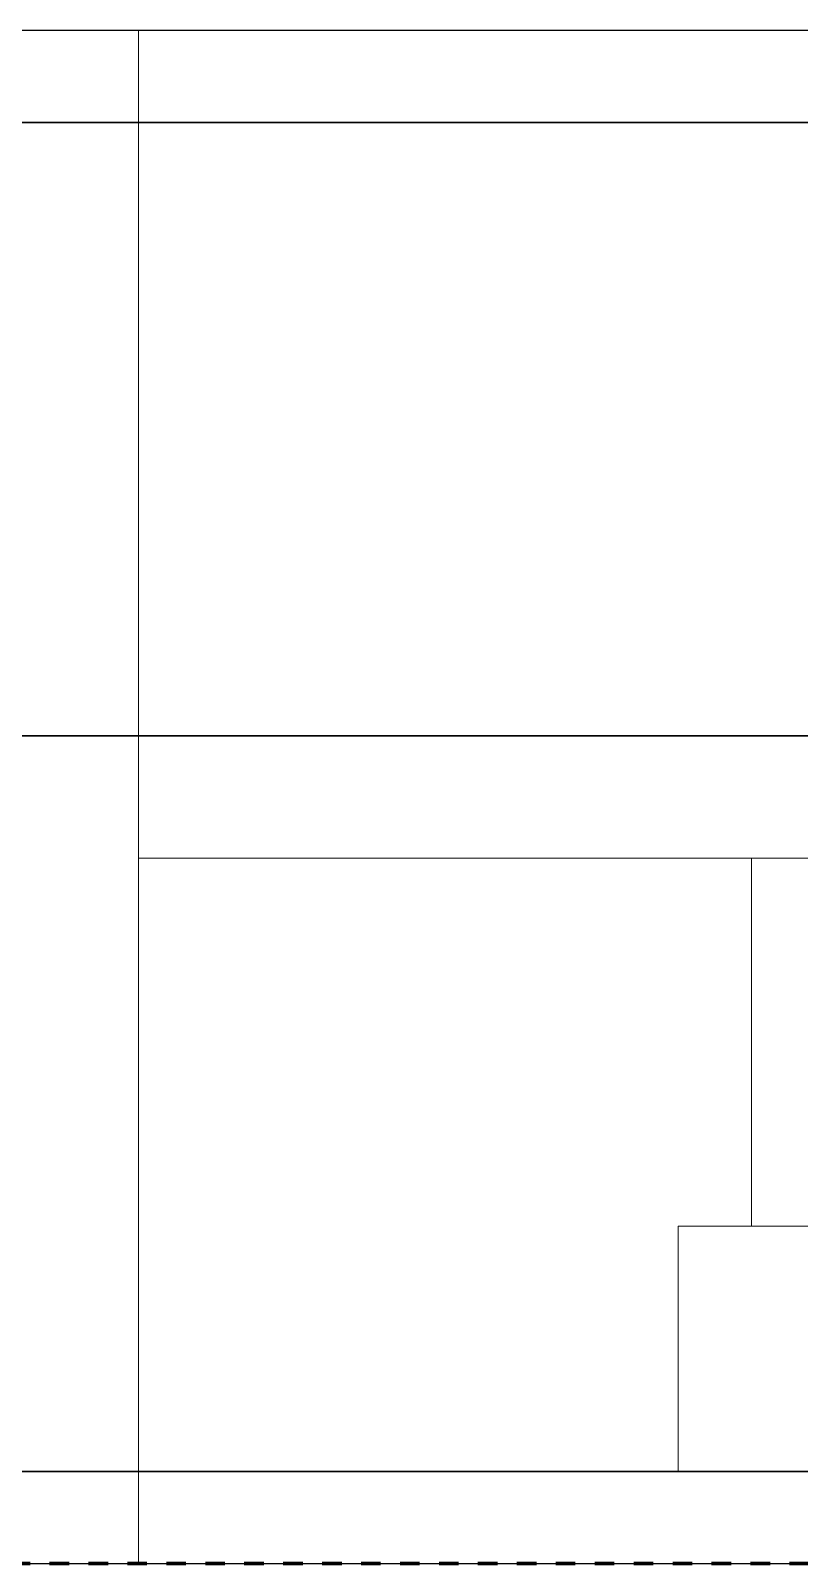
# Model space of a CAD drawing. Header units: millimetres. Extents: x -5300 to 98858, y -5196 to 93886.
# Drawn here: x 6332.4 to 6457.8, y 88375 to 88625 of the extents above; entities that cross this region are included whole.
import ezdxf

# ---------------------------------------------------------------- set-up
doc = ezdxf.new("R2010")
doc.units = ezdxf.units.MM
doc.linetypes.add('Штрих', pattern=[6.35, 3.175, -3.175])
doc.linetypes.add('Штрих_2_', pattern=[6.35, 3.175, -3.175])
for name, color, linetype, lineweight, true_color in [('_Разделитель помещений_', 4, 'Штрих', 70, 0x00ffff), ('Двери', 7, 'Continuous', 18, 0x7f7f7f), ('Обобщенные модели', 7, 'Continuous', 18, 0x7f7f7f), ('Стены', 7, 'Continuous', 18, 0x7f7f7f), ('Стены разрез', 7, 'Continuous', 50, 0x7f7f7f)]:
    doc.layers.add(name, color=color, linetype=linetype, lineweight=lineweight, true_color=true_color)

# ---------------------------------------------------------------- blocks, each defined once
blk = doc.blocks.new('СТВ_Перегородка_Кирпич 208370 - СТВ_Перегородка_Кирпич 2-248295-Подвал')
at = {"layer": 'Стены', "color": 254, "true_color": 0xd4d4d4}
blk.add_line((0, 88510), (12700, 88510), dxfattribs=at)
blk = doc.blocks.new('СТВ_Перегородка_Кирпич 208370 - СТВ_Перегородка_Кирпич 208370-248292-Подвал')
at = {"layer": 'Стены', "color": 254, "true_color": 0xd4d4d4}
for p, q in [((6350, 88625), (6350, 88625)), ((6350, 88625), (6970, 88625)), ((6350, 88610), (6350, 88625)), ((6350, 88610), (6350, 88610)), ((6350, 88610), (6970, 88610)), ((6350, 88510), (6350, 88610)), ((6970, 88610), (6350, 88610)), ((6350, 88610), (6350, 88610)), ((6350, 88510), (6350, 88510)), ((6350, 88510), (6970, 88510)), ((6350, 88390), (6350, 88510)), ((6970, 88510), (6350, 88510)), ((6350, 88510), (6350, 88510)), ((6350, 88390), (6350, 88390)), ((6350, 88390), (6970, 88390)), ((6350, 88375), (6350, 88390)), ((6970, 88390), (6350, 88390)), ((6350, 88390), (6350, 88390)), ((6970, 88375), (6350, 88375)), ((6350, 88375), (6350, 88375))]:
    blk.add_line(p, q, dxfattribs=at)
at = {"layer": 'Стены разрез', "color": 254, "lineweight": 25, "true_color": 0xd4d4d4}
for p, q in [((12580, 88625), (170, 88625)), ((12600, 88610), (150, 88610)), ((170, 88610), (12580, 88610)), ((12600, 88510), (150, 88510)), ((150, 88510), (12600, 88510)), ((150, 88390), (12600, 88390)), ((7230, 88390), (5340, 88390)), ((5340, 88375), (7230, 88375))]:
    blk.add_line(p, q, dxfattribs=at)
blk.add_blockref('СТВ_Перегородка_Кирпич 208370 - СТВ_Перегородка_Кирпич 2-248295-Подвал', (0, 0))
blk = doc.blocks.new('Дн-12 208426 - Дн-12-248355-Подвал')
at = {"layer": 'Двери', "color": 254, "true_color": 0xd4d4d4}
for p, q in [((6350, 88390), (6350, 88490)), ((6350, 88490), (6450, 88490)), ((6450, 88490), (6350, 88490)), ((6350, 88490), (6350, 88490)), ((6350, 88490), (6450, 88490)), ((6450, 88490), (6350, 88490)), ((6350, 88490), (6350, 88390)), ((6350, 88390), (6350, 88490)), ((6350, 88490), (6350, 88490)), ((6350, 88490), (6350, 88390)), ((6970, 88490), (6350, 88490)), ((6350, 88490), (6350, 88390)), ((6350, 88390), (6350, 88490)), ((6350, 88490), (6350, 88490)), ((6350, 88490), (6350, 88390)), ((6350, 88390), (6350, 88490)), ((6350, 88490), (6450, 88490)), ((6450, 88490), (6350, 88490)), ((6350, 88490), (6350, 88490)), ((6350, 88490), (6970, 88490)), ((6450, 88430), (6450, 88490)), ((6450, 88490), (6450, 88490)), ((6450, 88490), (6450, 88430)), ((6450, 88490), (6450, 88430)), ((6450, 88490), (6450, 88490)), ((6450, 88430), (6450, 88490)), ((6450, 88490), (6450, 88430)), ((6450, 88430), (6450, 88490)), ((6450, 88490), (6870, 88490)), ((6870, 88490), (6450, 88490)), ((6438, 88430), (6438, 88390)), ((6450, 88430), (6438, 88430)), ((6438, 88430), (6450, 88430)), ((6438, 88390), (6438, 88430)), ((6438, 88430), (6438, 88430)), ((6438, 88430), (6450, 88430)), ((6450, 88430), (6438, 88430)), ((6438, 88390), (6438, 88430)), ((6438, 88430), (6438, 88430)), ((6438, 88430), (6438, 88390)), ((6438, 88390), (6438, 88430)), ((6438, 88430), (6882, 88430)), ((6438, 88430), (6438, 88390)), ((6450, 88430), (6438, 88430)), ((6438, 88390), (6438, 88430)), ((6438, 88430), (6438, 88430)), ((6438, 88430), (6438, 88390)), ((6882, 88430), (6438, 88430)), ((6438, 88430), (6438, 88430)), ((6438, 88430), (6450, 88430)), ((6438, 88390), (6438, 88430)), ((6438, 88430), (6882, 88430)), ((6438, 88390), (6438, 88430)), ((6438, 88430), (6438, 88430)), ((6438, 88430), (6438, 88390)), ((6882, 88430), (6438, 88430)), ((6438, 88430), (6438, 88430)), ((6438, 88430), (6882, 88430)), ((6882, 88430), (6438, 88430)), ((6438, 88430), (6438, 88390)), ((6450, 88430), (6450, 88430)), ((6450, 88430), (6450, 88430)), ((6450, 88430), (6870, 88430)), ((6870, 88430), (6450, 88430)), ((6438, 88390), (6350, 88390)), ((6350, 88390), (6438, 88390)), ((6438, 88390), (6350, 88390)), ((6350, 88390), (6350, 88390)), ((6350, 88390), (6438, 88390)), ((6350, 88390), (6350, 88390)), ((6438, 88390), (6350, 88390)), ((6350, 88390), (6350, 88390)), ((6350, 88390), (6970, 88390)), ((6350, 88390), (6970, 88390)), ((6350, 88390), (6350, 88390)), ((6438, 88390), (6350, 88390)), ((6438, 88390), (6438, 88390)), ((6438, 88390), (6438, 88390)), ((6438, 88390), (6438, 88390)), ((6882, 88390), (6438, 88390)), ((6882, 88390), (6438, 88390)), ((6438, 88390), (6438, 88390)), ((6882, 88390), (6438, 88390)), ((6882, 88390), (6438, 88390)), ((6438, 88390), (6438, 88390)), ((6438, 88390), (6882, 88390)), ((6438, 88390), (6438, 88390)), ((6438, 88390), (6882, 88390))]:
    blk.add_line(p, q, dxfattribs=at)
blk = doc.blocks.new('Дн-12 208426 - Дн-12 208426-248359-Подвал')
blk.add_blockref('Дн-12 208426 - Дн-12-248355-Подвал', (0, 0))
blk = doc.blocks.new('ПОТ-4_4_2 - ПОТ-4_4_2-250020-Подвал')
at = {"layer": 'Обобщенные модели', "color": 254, "true_color": 0xd4d4d4}
for p, q in [((150, 88610), (12600, 88610)), ((12600, 88610), (150, 88610))]:
    blk.add_line(p, q, dxfattribs=at)

msp = doc.modelspace()

# ---------------------------------------------------------------- linework, layer by layer
at = {"layer": '_Разделитель помещений_', "color": 131, "linetype": 'Штрих_2_', "true_color": 0xaaffff}
msp.add_line((7215, 88375), (5355, 88375), dxfattribs=at)

# ---------------------------------------------------------------- block references
at = {"layer": 'Двери', "color": 254, "true_color": 0xd4d4d4}
msp.add_blockref('Дн-12 208426 - Дн-12 208426-248359-Подвал', (0, 0), dxfattribs=at)
at = {"layer": 'Обобщенные модели', "color": 254, "true_color": 0xd4d4d4}
msp.add_blockref('ПОТ-4_4_2 - ПОТ-4_4_2-250020-Подвал', (0, 0), dxfattribs=at)
at = {"layer": 'Стены', "color": 254, "true_color": 0xd4d4d4}
msp.add_blockref('СТВ_Перегородка_Кирпич 208370 - СТВ_Перегородка_Кирпич 208370-248292-Подвал', (0, 0), dxfattribs=at)

doc.saveas('drawing.dxf')
